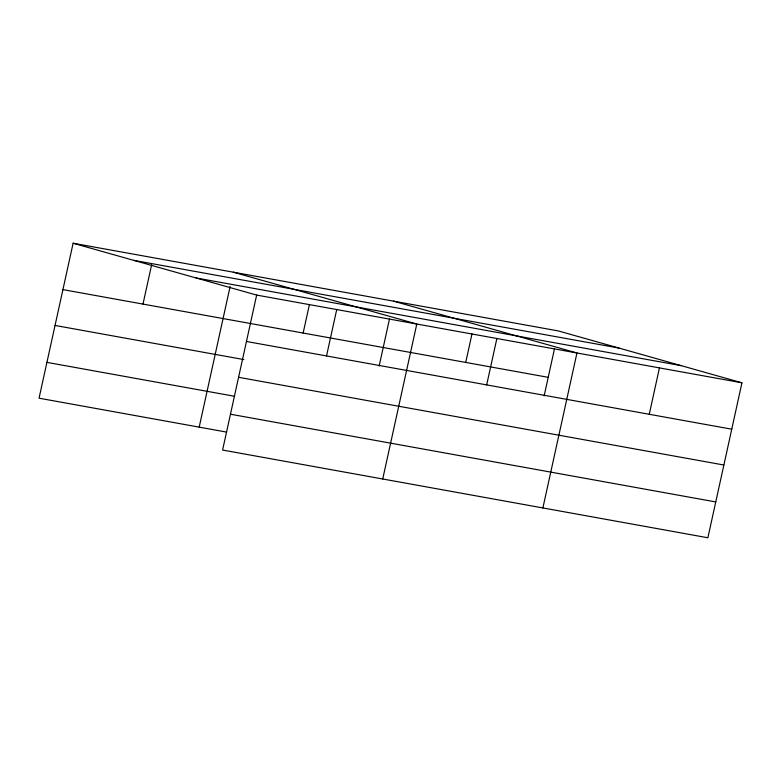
<?xml version="1.0" encoding="UTF-8"?>
<svg xmlns="http://www.w3.org/2000/svg" width="781" height="781" viewBox="0 0 781 781"><rect width="100%" height="100%" fill="white"/><g stroke="black" fill="none" stroke-linecap="round" stroke-linejoin="round"><path stroke-width="1.17" d="M73.121 243.233L256.656 295.081L222.585 450.051L707.879 537.767L741.95 382.807L558.415 330.949L73.121 243.233L39.05 398.193L226.685 432.108M142.991 304.092L151.621 264.837M199.194 427.139L230.131 286.451M303.145 333.038L309.422 304.492M326.526 355.941L336.728 309.559M379.156 366.006L389.494 318.97M382.729 478.997L416.8 324.037L233.265 272.178M465.72 362.423L471.997 333.877M486.68 384.896L496.872 338.505M544.152 395.83L554.49 348.795M542.883 507.943L576.954 352.983L393.419 301.124M649.255 414.281L659.447 367.9M133.688 260.337L618.982 348.062M196.09 277.968L681.383 365.693M256.656 295.081L741.95 382.807M62.919 289.614L548.213 377.34M246.454 341.473L731.748 429.199M55.041 325.443L243.877 359.582M238.576 377.301L723.87 465.027M46.928 362.364L234.564 396.279M230.463 414.213L715.757 501.939"/></g></svg>
